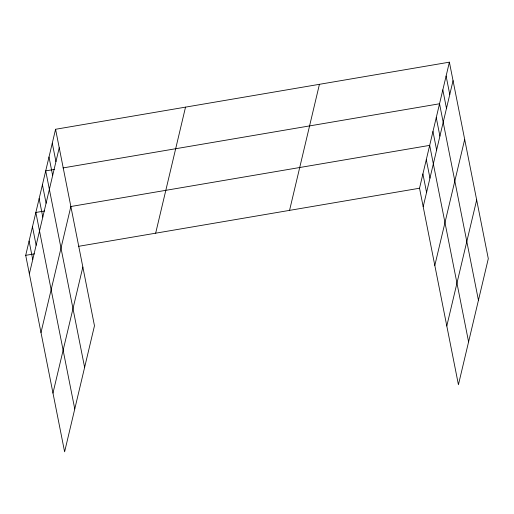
<?xml version="1.0" encoding="UTF-8"?>
<svg xmlns="http://www.w3.org/2000/svg" width="514" height="514" viewBox="0 0 514 514"><rect width="100%" height="100%" fill="white"/><g stroke="black" fill="none" stroke-linecap="round" stroke-linejoin="round"><path stroke-width="0.77" d="M55.57 129.277L94.473 325.773L64.61 451.832L25.7 255.336L55.57 129.277L449.39 62.168L488.3 258.664L458.43 384.723L419.527 188.227L449.39 62.168M29.362 273.821L59.226 147.762M40.991 332.564L70.861 206.506M52.974 393.088L82.844 267.029M155.665 233.189L185.528 107.13M289.562 210.374L319.432 84.315M423.189 206.718L453.052 80.659M434.818 265.455L464.688 139.397M446.801 325.979L476.671 199.92M54.375 169.402L45.714 170.879L84.617 367.369M63.042 167.924L439.534 103.77L478.444 300.266M44.519 210.997L35.858 212.475L74.761 408.971M70.514 206.57L429.678 145.372L468.588 341.861M25.7 255.336L34.367 253.858M78.475 246.341L419.527 188.227M446.107 76.04L449.769 94.525M442.824 89.905L446.48 108.39M436.251 117.635L439.913 136.12M432.968 131.5L436.624 149.992M426.299 159.655L429.955 178.14M422.913 173.944L426.569 192.429M52.28 143.143L55.942 161.627M48.997 157.008L52.659 175.499M42.424 184.744L46.087 203.229M39.141 198.61L42.803 217.094M32.472 226.764L36.128 245.249M29.086 241.047L32.748 259.538"/></g></svg>
